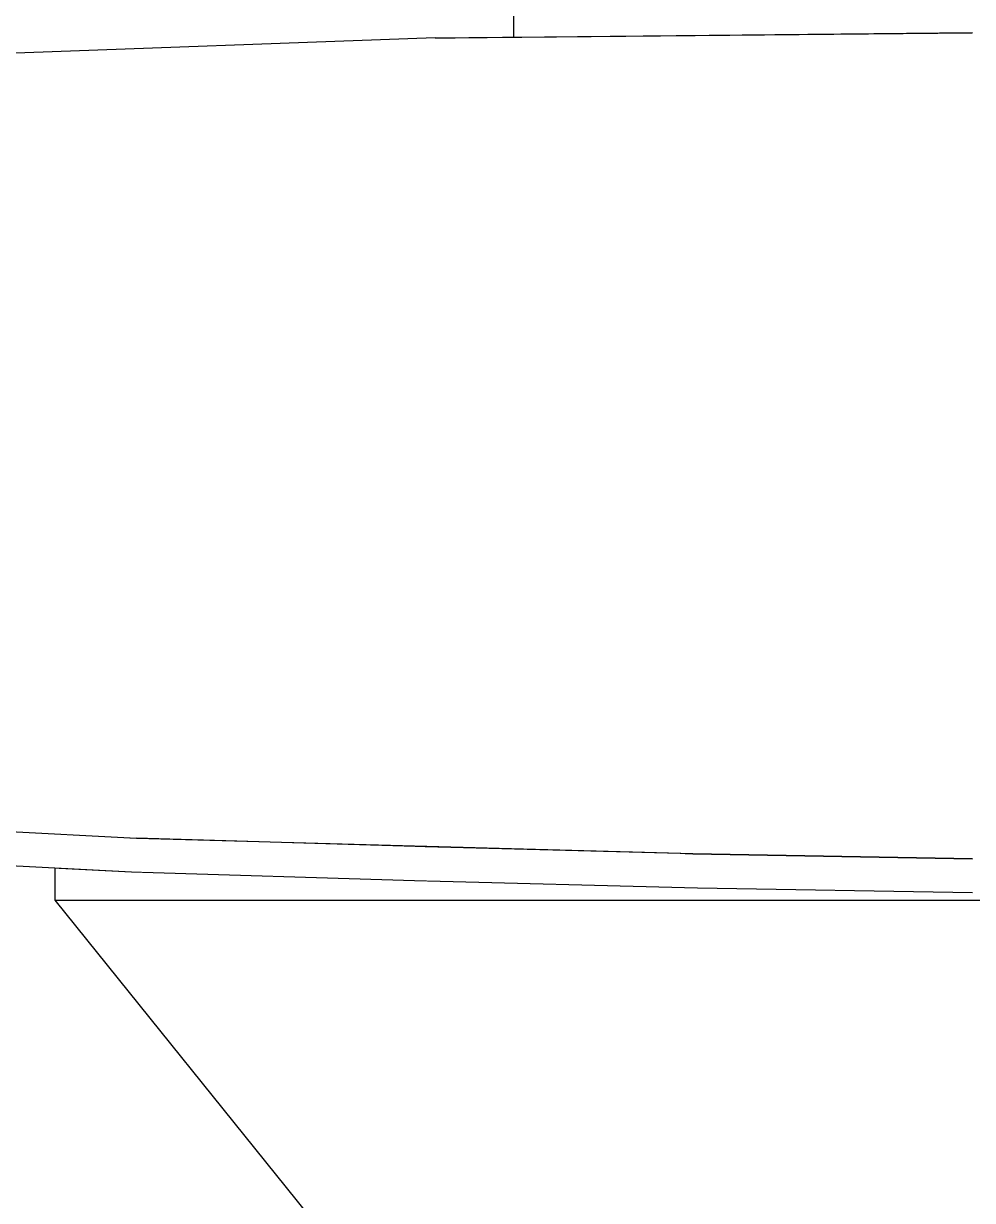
# Model space of a CAD drawing. Header units: millimetres. Extents: x 2336463 to 2579121, y 595385 to 778077.
# Drawn here: x 2525001.4 to 2525105.5, y 663878.2 to 664007.3 of the extents above; entities that cross this region are included whole.
import ezdxf

# ---------------------------------------------------------------- set-up
doc = ezdxf.new("R2010")
doc.units = ezdxf.units.MM
doc.header["$MEASUREMENT"] = 0
doc.linetypes.add('Wipeout_Contour', pattern=[1000, 0, -1000])
doc.layers.add('Интерьер - Мебель', color=7, linetype='Continuous')
doc.layers.add('Интерьер - Мебель_Ном._пера__62', color=7, linetype='Continuous', lineweight=25, true_color=0xaaaaaa)

msp = doc.modelspace()

# ---------------------------------------------------------------- wipeouts: each hides what was drawn before it
at = {"color": 254, "linetype": 'Wipeout_Contour', "lineweight": 0, "ltscale": 7832795.992355715}
msp.add_wipeout([(2525105.53, 664006.37), (2525048.76, 664005.78), (2525105.53, 664006.32)], dxfattribs=at).dxf.layer = 'Интерьер - Мебель'
at = {"color": 254, "linetype": 'Wipeout_Contour', "lineweight": 0, "ltscale": 7832768.784619404}
msp.add_wipeout([(2525105.53, 663973.47), (2525053.19, 663961.99), (2525105.53, 663959.96)], dxfattribs=at).dxf.layer = 'Интерьер - Мебель'

# ---------------------------------------------------------------- next in the draw order: wipeouts: each hides what was drawn before it
at = {"color": 254, "linetype": 'Wipeout_Contour', "lineweight": 0, "ltscale": 7832739.526630417}
msp.add_wipeout([(2525105.53, 664006.37), (2525046.57, 664005.77), (2525048.76, 664005.78)], dxfattribs=at).dxf.layer = 'Интерьер - Мебель'
at = {"color": 254, "linetype": 'Wipeout_Contour', "lineweight": 0, "ltscale": 7832723.809437251}
msp.add_wipeout([(2525053.95, 663974.75), (2525053.19, 663961.99), (2525105.53, 663973.47)], dxfattribs=at).dxf.layer = 'Интерьер - Мебель'
at = {"color": 254, "linetype": 'Wipeout_Contour', "lineweight": 0, "ltscale": 7832757.470912972}
msp.add_wipeout([(2525052.83, 663947.31), (2525105.53, 663959.96), (2525105.53, 663945)], dxfattribs=at).dxf.layer = 'Интерьер - Мебель'

# ---------------------------------------------------------------- next in the draw order: wipeouts: each hides what was drawn before it
at = {"color": 254, "linetype": 'Wipeout_Contour', "lineweight": 0, "ltscale": 7832794.88265323}
msp.add_wipeout([(2525105.53, 664006.32), (2525051.27, 663999.06), (2525105.53, 663999.97)], dxfattribs=at).dxf.layer = 'Интерьер - Мебель'
at = {"color": 254, "linetype": 'Wipeout_Contour', "lineweight": 0, "ltscale": 7832712.308627241}
msp.add_wipeout([(2525052.83, 663947.31), (2525053.19, 663961.99), (2525105.53, 663959.96)], dxfattribs=at).dxf.layer = 'Интерьер - Мебель'
at = {"color": 254, "linetype": 'Wipeout_Contour', "lineweight": 0, "ltscale": 7832746.693942384}
msp.add_wipeout([(2525053.11, 663932.91), (2525105.53, 663945), (2525105.53, 663930.94)], dxfattribs=at).dxf.layer = 'Интерьер - Мебель'

# ---------------------------------------------------------------- next in the draw order: wipeouts: each hides what was drawn before it
at = {"color": 254, "linetype": 'Wipeout_Contour', "lineweight": 0, "ltscale": 7832742.582712664}
msp.add_wipeout([(2525105.53, 664006.32), (2525048.76, 664005.78), (2525051.27, 663999.06)], dxfattribs=at).dxf.layer = 'Интерьер - Мебель'
at = {"color": 254, "linetype": 'Wipeout_Contour', "lineweight": 0, "ltscale": 7832618.225524003}
msp.add_wipeout([(2525053.95, 663974.75), (2524999.82, 663964.68), (2525053.19, 663961.99)], dxfattribs=at).dxf.layer = 'Интерьер - Мебель'
at = {"color": 254, "linetype": 'Wipeout_Contour', "lineweight": 0, "ltscale": 7832701.0322695}
msp.add_wipeout([(2525053.11, 663932.91), (2525052.83, 663947.31), (2525105.53, 663945)], dxfattribs=at).dxf.layer = 'Интерьер - Мебель'
at = {"color": 254, "linetype": 'Wipeout_Contour', "lineweight": 0, "ltscale": 7832737.760604285}
msp.add_wipeout([(2525105.53, 663930.94), (2525053.85, 663920.67), (2525105.53, 663919.34)], dxfattribs=at).dxf.layer = 'Интерьер - Мебель'

# ---------------------------------------------------------------- next in the draw order: wipeouts: each hides what was drawn before it
at = {"color": 254, "linetype": 'Wipeout_Contour', "lineweight": 0, "ltscale": 7832962.487424888}
msp.add_wipeout([(2525164.49, 664005.77), (2525105.53, 664006.37), (2525162.3, 664005.78)], dxfattribs=at).dxf.layer = 'Интерьер - Мебель'
at = {"color": 254, "linetype": 'Wipeout_Contour', "lineweight": 0, "ltscale": 7832630.088405465}
msp.add_wipeout([(2525046.57, 664005.77), (2524993.69, 664003.86), (2525048.76, 664005.78)], dxfattribs=at).dxf.layer = 'Интерьер - Мебель'
at = {"color": 254, "linetype": 'Wipeout_Contour', "lineweight": 0, "ltscale": 7832573.013747438}
msp.add_wipeout([(2524999.82, 663964.68), (2525053.95, 663974.75), (2525001.42, 663976.81)], dxfattribs=at).dxf.layer = 'Интерьер - Мебель'
at = {"color": 254, "linetype": 'Wipeout_Contour', "lineweight": 0, "ltscale": 7832605.667199884}
msp.add_wipeout([(2525053.19, 663961.99), (2524998.98, 663950.23), (2525052.83, 663947.31)], dxfattribs=at).dxf.layer = 'Интерьер - Мебель'
at = {"color": 254, "linetype": 'Wipeout_Contour', "lineweight": 0, "ltscale": 7832691.653374542}
msp.add_wipeout([(2525053.11, 663932.91), (2525053.85, 663920.67), (2525105.53, 663930.94)], dxfattribs=at).dxf.layer = 'Интерьер - Мебель'

# ---------------------------------------------------------------- next in the draw order: wipeouts: each hides what was drawn before it
at = {"color": 254, "linetype": 'Wipeout_Contour', "lineweight": 0, "ltscale": 20887607.43288015}
msp.add_wipeout([(2525055.21, 664009.58), (2525055.21, 664005.86), (2525105.53, 664006.37), (2525155.85, 664005.86), (2525155.85, 664009.58), (2525153.82, 664009.44), (2525105.53, 664008.31), (2525057.24, 664009.44)], dxfattribs=at).dxf.layer = 'Интерьер - Мебель'
at = {"color": 254, "linetype": 'Wipeout_Contour', "lineweight": 0, "ltscale": 7832635.441131604}
msp.add_wipeout([(2524998.45, 663996.34), (2525051.27, 663999.06), (2525048.76, 664005.78)], dxfattribs=at).dxf.layer = 'Интерьер - Мебель'
at = {"color": 254, "linetype": 'Wipeout_Contour', "lineweight": 0, "ltscale": 7832730.09429514}
msp.add_wipeout([(2525105.53, 663980.92), (2525053.95, 663974.75), (2525052.58, 663981.58)], dxfattribs=at).dxf.layer = 'Интерьер - Мебель'
at = {"color": 254, "linetype": 'Wipeout_Contour', "lineweight": 0, "ltscale": 7832559.917300182}
msp.add_wipeout([(2524998.98, 663950.23), (2525053.19, 663961.99), (2524999.82, 663964.68)], dxfattribs=at).dxf.layer = 'Интерьер - Мебель'
at = {"color": 254, "linetype": 'Wipeout_Contour', "lineweight": 0, "ltscale": 7832594.796467327}
msp.add_wipeout([(2524999.34, 663935.5), (2525053.11, 663932.91), (2525052.83, 663947.31)], dxfattribs=at).dxf.layer = 'Интерьер - Мебель'

# ---------------------------------------------------------------- next in the draw order: linework, layer by layer
at = {"layer": 'Интерьер - Мебель_Ном._пера__62', "color": 253, "linetype": 'Continuous', "lineweight": 25, "true_color": 0xaaaaaa}
msp.add_line((2525055.21, 664005.86), (2525055.21, 664009.58), dxfattribs=at)

# ---------------------------------------------------------------- next in the draw order: wipeouts: each hides what was drawn before it
at = {"color": 254, "linetype": 'Wipeout_Contour', "lineweight": 0, "ltscale": 7832581.944949673}
msp.add_wipeout([(2525048.76, 664005.78), (2524993.69, 664003.86), (2524998.45, 663996.34)], dxfattribs=at).dxf.layer = 'Интерьер - Мебель'
at = {"color": 254, "linetype": 'Wipeout_Contour', "lineweight": 0, "ltscale": 7832648.226473271}
msp.add_wipeout([(2525052.58, 663981.58), (2525021.43, 663982.4), (2525053.95, 663974.75)], dxfattribs=at).dxf.layer = 'Интерьер - Мебель'
at = {"color": 254, "linetype": 'Wipeout_Contour', "lineweight": 0, "ltscale": 7832547.966451927}
msp.add_wipeout([(2524998.98, 663950.23), (2524999.34, 663935.5), (2525052.83, 663947.31)], dxfattribs=at).dxf.layer = 'Интерьер - Мебель'
at = {"color": 254, "linetype": 'Wipeout_Contour', "lineweight": 0, "ltscale": 7832612.351650203}
msp.add_wipeout([(2525027.13, 663921.66), (2525053.85, 663920.67), (2525053.11, 663932.91)], dxfattribs=at).dxf.layer = 'Интерьер - Мебель'

# ---------------------------------------------------------------- next in the draw order: linework, layer by layer
at = {"layer": 'Интерьер - Мебель_Ном._пера__62', "color": 253, "linetype": 'Continuous', "lineweight": 25, "true_color": 0xaaaaaa}
for q in [(2525105.53, 664006.37), (2524993.69, 664003.86)]:
    msp.add_line((2525046.57, 664005.77), q, dxfattribs=at)

# ---------------------------------------------------------------- next in the draw order: wipeouts: each hides what was drawn before it
at = {"color": 254, "linetype": 'Wipeout_Contour', "lineweight": 0, "ltscale": 7832530.129071473}
msp.add_wipeout([(2525021.43, 663982.4), (2524981.51, 663983.53), (2525001.42, 663976.81)], dxfattribs=at).dxf.layer = 'Интерьер - Мебель'
at = {"color": 254, "linetype": 'Wipeout_Contour', "lineweight": 0, "ltscale": 7832778.109210629}
msp.add_wipeout([(2525053.95, 663974.75), (2525105.53, 663980.92), (2525105.53, 663973.47)], dxfattribs=at).dxf.layer = 'Интерьер - Мебель'
at = {"color": 254, "linetype": 'Wipeout_Contour', "lineweight": 0, "ltscale": 7832510.878056807}
msp.add_wipeout([(2525027.13, 663921.66), (2524999.34, 663935.5), (2525000.56, 663922.67)], dxfattribs=at).dxf.layer = 'Интерьер - Мебель'

# ---------------------------------------------------------------- next in the draw order: wipeouts: each hides what was drawn before it
at = {"color": 254, "linetype": 'Wipeout_Contour', "lineweight": 0, "ltscale": 7832597.932633666}
msp.add_wipeout([(2525021.43, 663982.4), (2525001.42, 663976.81), (2525053.95, 663974.75)], dxfattribs=at).dxf.layer = 'Интерьер - Мебель'
at = {"color": 254, "linetype": 'Wipeout_Contour', "lineweight": 0, "ltscale": 7832564.039335451}
msp.add_wipeout([(2524999.34, 663935.5), (2525027.13, 663921.66), (2525053.11, 663932.91)], dxfattribs=at).dxf.layer = 'Интерьер - Мебель'

# ---------------------------------------------------------------- next in the draw order: wipeouts: each hides what was drawn before it
at = {"color": 254, "linetype": 'Wipeout_Contour', "lineweight": 0, "ltscale": 7832532.099508689}
msp.add_wipeout([(2524998.45, 663996.34), (2524981.51, 663983.53), (2525021.43, 663982.4)], dxfattribs=at).dxf.layer = 'Интерьер - Мебель'
at = {"color": 254, "linetype": 'Wipeout_Contour', "lineweight": 0, "ltscale": 7832470.451693565}
msp.add_wipeout([(2524976.42, 663919.97), (2525000.56, 663922.67), (2525013.82, 663917.97)], dxfattribs=at).dxf.layer = 'Интерьер - Мебель'
at = {"color": 254, "linetype": 'Wipeout_Contour', "lineweight": 0, "ltscale": 7832629.757262031}
msp.add_wipeout([(2525053.85, 663920.67), (2525027.13, 663921.66), (2525074.87, 663916.3)], dxfattribs=at).dxf.layer = 'Интерьер - Мебель'

# ---------------------------------------------------------------- next in the draw order: wipeouts: each hides what was drawn before it
at = {"color": 254, "linetype": 'Wipeout_Contour', "lineweight": 0, "ltscale": 7832651.597219922}
msp.add_wipeout([(2525051.27, 663999.06), (2525021.43, 663982.4), (2525052.58, 663981.58)], dxfattribs=at).dxf.layer = 'Интерьер - Мебель'
at = {"color": 254, "linetype": 'Wipeout_Contour', "lineweight": 0, "ltscale": 7832590.558154359}
msp.add_wipeout([(2525013.82, 663917.97), (2525074.87, 663916.3), (2525027.13, 663921.66)], dxfattribs=at).dxf.layer = 'Интерьер - Мебель'

# ---------------------------------------------------------------- next in the draw order: wipeouts: each hides what was drawn before it
at = {"color": 254, "linetype": 'Wipeout_Contour', "lineweight": 0, "ltscale": 7832733.460968905}
msp.add_wipeout([(2525051.27, 663999.06), (2525052.58, 663981.58), (2525105.53, 663980.92)], dxfattribs=at).dxf.layer = 'Интерьер - Мебель'
at = {"color": 254, "linetype": 'Wipeout_Contour', "lineweight": 0, "ltscale": 7832520.156468545}
msp.add_wipeout([(2525027.13, 663921.66), (2525013.82, 663917.97), (2525000.56, 663922.67)], dxfattribs=at).dxf.layer = 'Интерьер - Мебель'
at = {"color": 254, "linetype": 'Wipeout_Contour', "lineweight": 0, "ltscale": 7832705.10627095}
msp.add_wipeout([(2525105.53, 663919.34), (2525074.87, 663916.3), (2525053.85, 663920.67)], dxfattribs=at).dxf.layer = 'Интерьер - Мебель'

# ---------------------------------------------------------------- next in the draw order: wipeouts: each hides what was drawn before it
at = {"color": 254, "linetype": 'Wipeout_Contour', "lineweight": 0, "ltscale": 7832788.633353386}
msp.add_wipeout([(2525105.53, 663999.97), (2525051.27, 663999.06), (2525105.53, 663980.92)], dxfattribs=at).dxf.layer = 'Интерьер - Мебель'
at = {"color": 254, "linetype": 'Wipeout_Contour', "lineweight": 0, "ltscale": 7832753.123065326}
msp.add_wipeout([(2525074.87, 663916.3), (2525105.53, 663919.34), (2525105.53, 663915.72)], dxfattribs=at).dxf.layer = 'Интерьер - Мебель'
at = {"color": 254, "linetype": 'Wipeout_Contour', "lineweight": 0, "ltscale": 7832562.476323481}
msp.add_wipeout([(2525037.25, 663917.33), (2525013.82, 663917.97), (2525037.43, 663917.25)], dxfattribs=at).dxf.layer = 'Интерьер - Мебель'

# ---------------------------------------------------------------- next in the draw order: wipeouts: each hides what was drawn before it
at = {"color": 254, "linetype": 'Wipeout_Contour', "lineweight": 0, "ltscale": 7832603.700215233}
msp.add_wipeout([(2524998.45, 663996.34), (2525021.43, 663982.4), (2525051.27, 663999.06)], dxfattribs=at).dxf.layer = 'Интерьер - Мебель'
at = {"color": 254, "linetype": 'Wipeout_Contour', "lineweight": 0, "ltscale": 7832446.379787681}
msp.add_wipeout([(2525013.82, 663917.97), (2524976.42, 663917.61), (2524976.42, 663919.97)], dxfattribs=at).dxf.layer = 'Интерьер - Мебель'
at = {"color": 254, "linetype": 'Wipeout_Contour', "lineweight": 0, "ltscale": 13054330.88500569}
msp.add_wipeout([(2525037.25, 663917.33), (2525037.43, 663917.25), (2525044.39, 663917.04), (2525045.25, 663917.01), (2525045.3, 663917.11)], dxfattribs=at).dxf.layer = 'Интерьер - Мебель'
at = {"color": 254, "linetype": 'Wipeout_Contour', "lineweight": 0, "ltscale": 15665407.40706384}
msp.add_wipeout([(2525074.05, 663916.32), (2525074.03, 663916.28), (2525074.84, 663916.26), (2525085.57, 663916.07), (2525085.53, 663916.1), (2525074.87, 663916.3)], dxfattribs=at).dxf.layer = 'Интерьер - Мебель'
at = {"color": 254, "linetype": 'Wipeout_Contour', "lineweight": 0, "ltscale": 7832760.281282212}
msp.add_wipeout([(2525093.78, 663915.93), (2525105.53, 663915.72), (2525093.81, 663915.94)], dxfattribs=at).dxf.layer = 'Интерьер - Мебель'

# ---------------------------------------------------------------- next in the draw order: wipeouts: each hides what was drawn before it
at = {"color": 254, "linetype": 'Wipeout_Contour', "lineweight": 0, "ltscale": 7832480.648140098}
msp.add_wipeout([(2524976.42, 663917.61), (2525013.82, 663917.97), (2525013.82, 663915.62)], dxfattribs=at).dxf.layer = 'Интерьер - Мебель'
at = {"color": 254, "linetype": 'Wipeout_Contour', "lineweight": 0, "ltscale": 10443549.82102098}
msp.add_wipeout([(2525053.79, 663916.8), (2525074.03, 663916.28), (2525074.05, 663916.32), (2525054.08, 663916.87)], dxfattribs=at).dxf.layer = 'Интерьер - Мебель'
at = {"color": 254, "linetype": 'Wipeout_Contour', "lineweight": 0, "ltscale": 10443648.63458747}
msp.add_wipeout([(2525093.81, 663915.94), (2525085.53, 663916.1), (2525085.57, 663916.07), (2525093.78, 663915.93)], dxfattribs=at).dxf.layer = 'Интерьер - Мебель'

# ---------------------------------------------------------------- next in the draw order: wipeouts: each hides what was drawn before it
at = {"color": 254, "linetype": 'Wipeout_Contour', "lineweight": 0, "ltscale": 7832547.139731687}
msp.add_wipeout([(2525013.82, 663917.97), (2525013.82, 663915.62), (2525044.39, 663917.04)], dxfattribs=at).dxf.layer = 'Интерьер - Мебель'
at = {"color": 254, "linetype": 'Wipeout_Contour', "lineweight": 0, "ltscale": 10443494.61338827}
msp.add_wipeout([(2525045.25, 663917.01), (2525053.79, 663916.8), (2525054.08, 663916.87), (2525045.3, 663917.11)], dxfattribs=at).dxf.layer = 'Интерьер - Мебель'

# ---------------------------------------------------------------- next in the draw order: wipeouts: each hides what was drawn before it
at = {"color": 254, "linetype": 'Wipeout_Contour', "lineweight": 0, "ltscale": 7832574.852591116}
msp.add_wipeout([(2525013.82, 663915.62), (2525044.39, 663914.68), (2525044.39, 663917.04)], dxfattribs=at).dxf.layer = 'Интерьер - Мебель'

# ---------------------------------------------------------------- next in the draw order: wipeouts: each hides what was drawn before it
at = {"color": 254, "linetype": 'Wipeout_Contour', "lineweight": 0, "ltscale": 7832444.743542263}
msp.add_wipeout([(2524976.3, 663916.21), (2525013.82, 663915.62), (2524976.42, 663917.61)], dxfattribs=at).dxf.layer = 'Интерьер - Мебель'
at = {"color": 254, "linetype": 'Wipeout_Contour', "lineweight": 0, "ltscale": 7832635.073314179}
msp.add_wipeout([(2525074.84, 663916.26), (2525044.39, 663914.68), (2525044.39, 663917.04)], dxfattribs=at).dxf.layer = 'Интерьер - Мебель'

# ---------------------------------------------------------------- next in the draw order: linework, layer by layer
at = {"layer": 'Интерьер - Мебель_Ном._пера__62', "color": 253, "linetype": 'Continuous', "lineweight": 25, "true_color": 0xaaaaaa}
for p in [(2524976.42, 663919.97), (2525044.39, 663917.04)]:
    msp.add_line(p, (2525013.82, 663917.97), dxfattribs=at)

# ---------------------------------------------------------------- next in the draw order: wipeouts: each hides what was drawn before it
at = {"color": 254, "linetype": 'Wipeout_Contour', "lineweight": 0, "ltscale": 7832478.673354053}
msp.add_wipeout([(2524976.3, 663916.21), (2525013.27, 663914.24), (2525013.82, 663915.62)], dxfattribs=at).dxf.layer = 'Интерьер - Мебель'
at = {"color": 254, "linetype": 'Wipeout_Contour', "lineweight": 0, "ltscale": 7832662.674508}
msp.add_wipeout([(2525044.39, 663914.68), (2525074.84, 663916.26), (2525074.84, 663913.9)], dxfattribs=at).dxf.layer = 'Интерьер - Мебель'

# ---------------------------------------------------------------- next in the draw order: wipeouts: each hides what was drawn before it
at = {"color": 254, "linetype": 'Wipeout_Contour', "lineweight": 0, "ltscale": 7832544.974227376}
msp.add_wipeout([(2525013.27, 663914.24), (2525044.39, 663914.68), (2525013.82, 663915.62)], dxfattribs=at).dxf.layer = 'Интерьер - Мебель'
at = {"color": 254, "linetype": 'Wipeout_Contour', "lineweight": 0, "ltscale": 7832723.14989052}
msp.add_wipeout([(2525105.53, 663915.72), (2525074.84, 663913.9), (2525074.84, 663916.26)], dxfattribs=at).dxf.layer = 'Интерьер - Мебель'

# ---------------------------------------------------------------- next in the draw order: wipeouts: each hides what was drawn before it
at = {"color": 254, "linetype": 'Wipeout_Contour', "lineweight": 0, "ltscale": 7832750.987846864}
msp.add_wipeout([(2525074.84, 663913.9), (2525105.53, 663915.72), (2525105.53, 663913.37)], dxfattribs=at).dxf.layer = 'Интерьер - Мебель'
at = {"color": 254, "linetype": 'Wipeout_Contour', "lineweight": 0, "ltscale": 7832573.034946155}
msp.add_wipeout([(2525044.39, 663914.68), (2525013.27, 663914.24), (2525044.33, 663913.28)], dxfattribs=at).dxf.layer = 'Интерьер - Мебель'

# ---------------------------------------------------------------- next in the draw order: linework, layer by layer
at = {"layer": 'Интерьер - Мебель_Ном._пера__62', "color": 253, "linetype": 'Continuous', "lineweight": 25, "true_color": 0xaaaaaa}
for p, q in [((2525013.82, 663917.97), (2525074.87, 663916.3)), ((2525074.84, 663916.26), (2525044.39, 663917.04))]:
    msp.add_line(p, q, dxfattribs=at)

# ---------------------------------------------------------------- next in the draw order: wipeouts: each hides what was drawn before it
at = {"color": 254, "linetype": 'Wipeout_Contour', "lineweight": 0, "ltscale": 7832804.717379212}
msp.add_wipeout([(2525105.53, 663915.72), (2525117.28, 663915.93), (2525117.25, 663915.94)], dxfattribs=at).dxf.layer = 'Интерьер - Мебель'
at = {"color": 254, "linetype": 'Wipeout_Contour', "lineweight": 0, "ltscale": 7832633.400147948}
msp.add_wipeout([(2525044.39, 663914.68), (2525074.84, 663913.9), (2525044.33, 663913.28)], dxfattribs=at).dxf.layer = 'Интерьер - Мебель'

# ---------------------------------------------------------------- next in the draw order: linework, layer by layer
at = {"layer": 'Интерьер - Мебель_Ном._пера__62', "color": 253, "linetype": 'Continuous', "lineweight": 25, "true_color": 0xaaaaaa}
for p, q in [((2525105.53, 663915.72), (2525074.84, 663916.26)), ((2525074.87, 663916.3), (2525105.53, 663915.72))]:
    msp.add_line(p, q, dxfattribs=at)

# ---------------------------------------------------------------- next in the draw order: wipeouts: each hides what was drawn before it
at = {"color": 254, "linetype": 'Wipeout_Contour', "lineweight": 0, "ltscale": 7832661.891528371}
msp.add_wipeout([(2525075.38, 663912.5), (2525044.33, 663913.28), (2525074.84, 663913.9)], dxfattribs=at).dxf.layer = 'Интерьер - Мебель'

# ---------------------------------------------------------------- next in the draw order: wipeouts: each hides what was drawn before it
at = {"color": 254, "linetype": 'Wipeout_Contour', "lineweight": 0, "ltscale": 7832722.054967994}
msp.add_wipeout([(2525074.84, 663913.9), (2525105.53, 663913.37), (2525075.38, 663912.5)], dxfattribs=at).dxf.layer = 'Интерьер - Мебель'

# ---------------------------------------------------------------- next in the draw order: wipeouts: each hides what was drawn before it
at = {"color": 254, "linetype": 'Wipeout_Contour', "lineweight": 0, "ltscale": 7832750.234051271}
msp.add_wipeout([(2525105.53, 663911.99), (2525075.38, 663912.5), (2525105.53, 663913.37)], dxfattribs=at).dxf.layer = 'Интерьер - Мебель'

# ---------------------------------------------------------------- next in the draw order: wipeouts: each hides what was drawn before it
at = {"color": 254, "linetype": 'Wipeout_Contour', "lineweight": 0, "ltscale": 7832809.52661799}
msp.add_wipeout([(2525105.53, 663911.99), (2525105.53, 663913.37), (2525135.68, 663912.5)], dxfattribs=at).dxf.layer = 'Интерьер - Мебель'

# ---------------------------------------------------------------- next in the draw order: wipeouts: each hides what was drawn before it
at = {"color": 254, "linetype": 'Wipeout_Contour', "lineweight": 0, "ltscale": 28720194.3766121}
msp.add_wipeout([(2525004.9, 663911.17), (2525206.16, 663911.17), (2525206.16, 663914.69), (2525197.79, 663914.24), (2525166.73, 663913.28), (2525135.68, 663912.5), (2525105.53, 663911.99), (2525075.38, 663912.5), (2525044.33, 663913.28), (2525013.27, 663914.24), (2525004.9, 663914.69)], dxfattribs=at).dxf.layer = 'Интерьер - Мебель'

# ---------------------------------------------------------------- next in the draw order: linework, layer by layer
at = {"layer": 'Интерьер - Мебель_Ном._пера__62', "color": 253, "linetype": 'Continuous', "lineweight": 25, "true_color": 0xaaaaaa}
for p, q in [((2525013.27, 663914.24), (2524976.3, 663916.21)), ((2525044.33, 663913.28), (2525013.27, 663914.24)), ((2525075.38, 663912.5), (2525044.33, 663913.28)), ((2525105.53, 663911.99), (2525075.38, 663912.5))]:
    msp.add_line(p, q, dxfattribs=at)

# ---------------------------------------------------------------- next in the draw order: wipeouts: each hides what was drawn before it
at = {"color": 254, "linetype": 'Wipeout_Contour', "lineweight": 0, "ltscale": 10443679.64259695}
msp.add_wipeout([(2525206.16, 663911.17), (2525004.9, 663911.17), (2525045.15, 663861.17), (2525165.91, 663861.17)], dxfattribs=at).dxf.layer = 'Интерьер - Мебель'

# ---------------------------------------------------------------- next in the draw order: linework, layer by layer
at = {"layer": 'Интерьер - Мебель_Ном._пера__62', "color": 253, "linetype": 'Continuous', "lineweight": 25, "true_color": 0xaaaaaa}
for p, q in [((2525004.9, 663911.17), (2525004.9, 663914.69)), ((2525004.9, 663911.17), (2525206.16, 663911.17)), ((2525045.15, 663861.17), (2525004.9, 663911.17))]:
    msp.add_line(p, q, dxfattribs=at)

doc.saveas('drawing.dxf')
